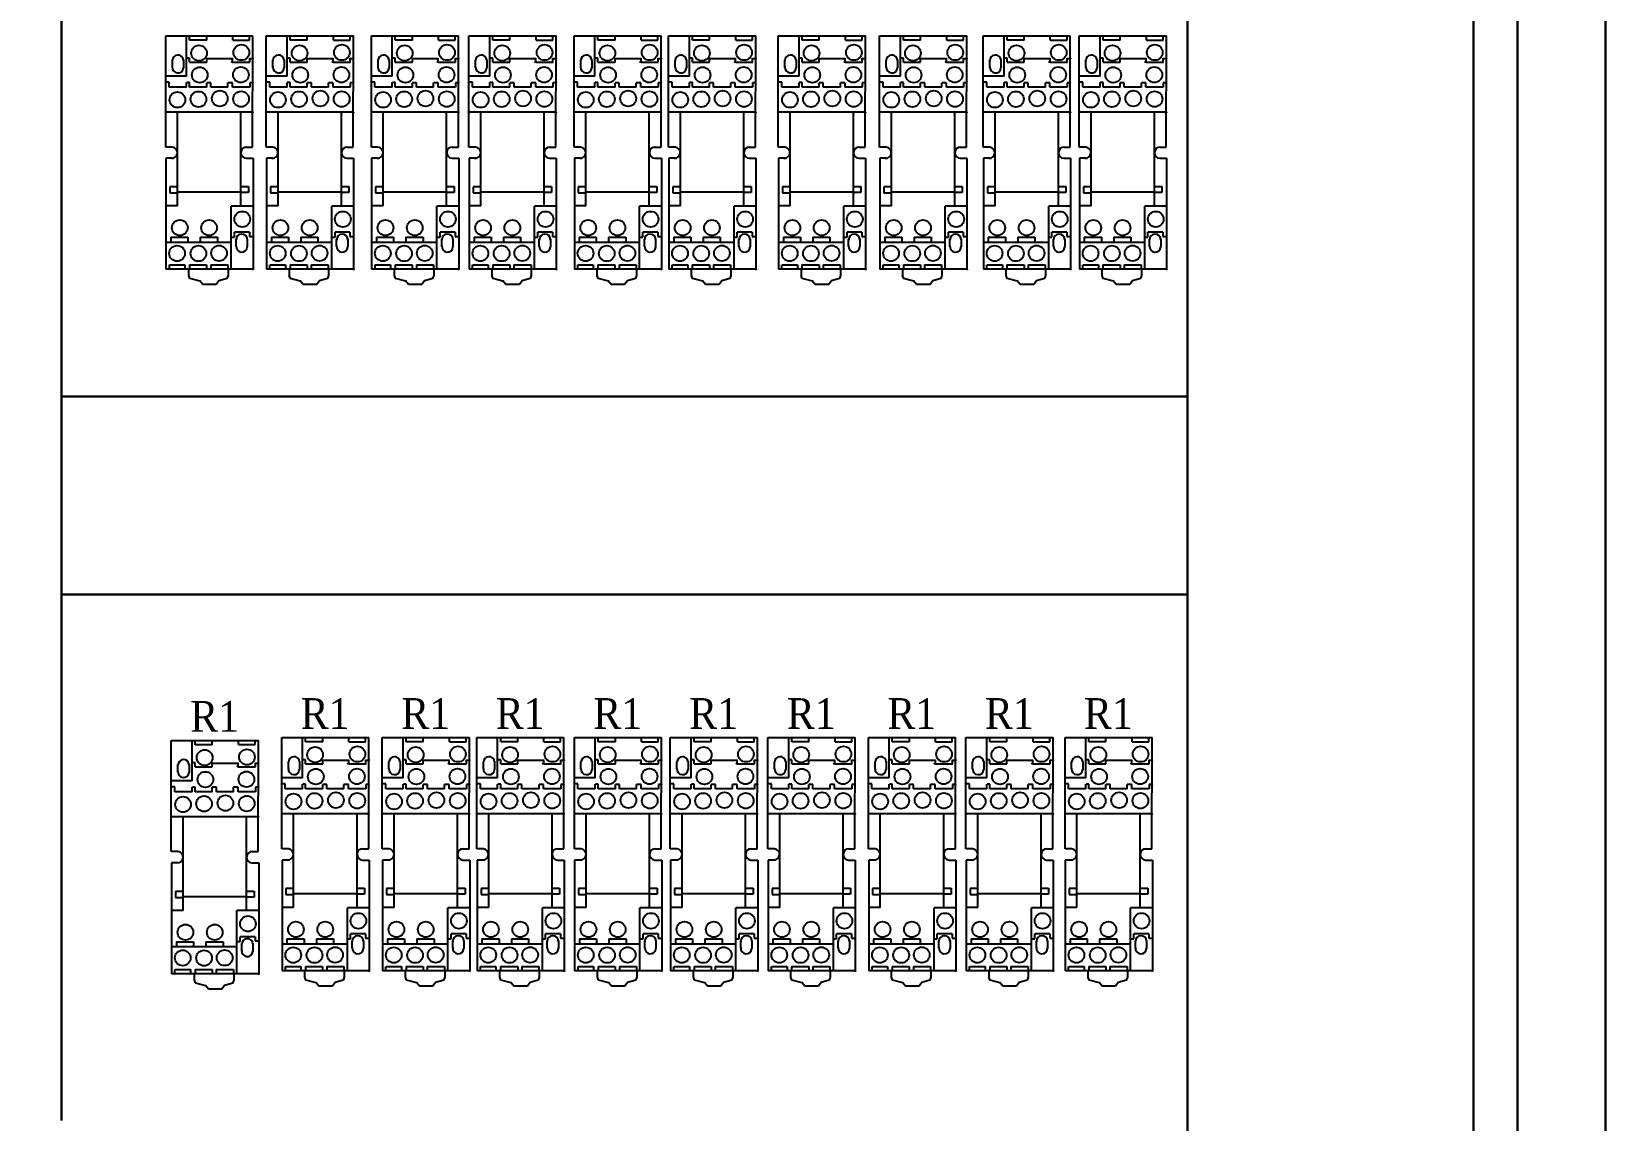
# Model space of a CAD drawing. Header units: inches. Extents: x 187 to 137830, y 99 to 66837.
# Drawn here: x 3722.4 to 4080.1, y 27365.4 to 27612.9 of the extents above; entities that cross this region are included whole.
import ezdxf

# ---------------------------------------------------------------- set-up
doc = ezdxf.new("R2010")
doc.units = ezdxf.units.IN
doc.header["$MEASUREMENT"] = 0
doc.layers.add('mang', color=4, linetype='Continuous')
doc.layers.add('NETCHINH', color=7, linetype='Continuous', lineweight=30)
doc.styles.add('HOATBF.shx', font='', dxfattribs={"width": 0.9})
doc.styles.get('HOATBF.shx').set_extended_font_data('.VnAvant')

# ---------------------------------------------------------------- blocks, each defined once
blk = doc.blocks.new('rxze2m114_2dview_face1')
at = {"color": 3}
for p, q in [((-0.1, 46.27), (29.57, 46.27)), ((-0.1, 8.38), (-0.1, 46.27)), ((7, 32.54), (7, 46.27)), ((8.03, 44.77), (8.03, 46.29)), ((13.85, 44.77), (8.03, 44.77)), ((13.85, 44.77), (13.85, 46.27)), ((22.76, 44.82), (22.76, 46.27)), ((22.76, 44.82), (28.44, 44.82)), ((28.44, 44.82), (28.44, 46.27)), ((29.5, 8.38), (29.57, 46.27)), ((2.16, 35.49), (2.16, 38.03)), ((5.97, 38.1), (5.97, 35.35)), ((8.03, 38.64), (7, 38.64)), ((8.03, 37.31), (8.03, 38.64)), ((13.85, 37.31), (13.85, 38.64)), ((13.85, 38.56), (22.69, 38.56)), ((22.69, 37.31), (22.69, 38.64)), ((28.51, 37.31), (28.51, 38.64)), ((28.51, 38.56), (29.54, 38.56)), ((7, 32.54), (-0.1, 32.54)), ((8.03, 37.31), (13.85, 37.31)), ((22.69, 37.31), (28.58, 37.31)), ((1.11, 30.45), (-0.07, 30.45)), ((1.11, 28.76), (1.11, 30.45)), ((7, 28.76), (1.11, 28.76)), ((7, 28.76), (7, 30.38)), ((8.03, 30.38), (7.07, 30.38)), ((8.03, 28.76), (8.03, 30.38)), ((13.85, 28.76), (8.03, 28.76)), ((13.85, 28.76), (13.85, 30.31)), ((15.25, 30.31), (13.85, 30.31)), ((15.25, 28.76), (15.25, 30.31)), ((21.07, 28.76), (15.25, 28.76)), ((21.07, 28.76), (21.07, 30.31)), ((22.62, 30.31), (21.07, 30.31)), ((22.63, 28.77), (22.63, 30.3)), ((28.51, 28.77), (22.63, 28.77)), ((28.51, 30.3), (28.51, 28.77)), ((29.48, 30.3), (28.51, 30.3)), ((29.51, 20.25), (-0.08, 20.25)), ((3.94, -11.65), (3.94, 20.25)), ((25.51, -11.68), (25.51, 20.25)), ((1.86, 8.38), (-0.1, 8.38)), ((27.32, 8.38), (29.5, 8.38)), ((2.13, 4.55), (0, 4.55)), ((0, 4.55), (0, -33.22)), ((27.39, 4.55), (29.63, 4.55)), ((29.63, 4.55), (29.63, -33.22)), ((1.33, -5.15), (1.33, -7.2)), ((3.99, -5.15), (1.33, -5.15)), ((25.45, -5.08), (28.05, -5.08)), ((28.05, -5.08), (28.05, -7.06)), ((1.33, -7.2), (3.99, -7.2)), ((3.94, -6.84), (25.51, -6.84)), ((28.05, -7.06), (25.45, -7.06)), ((3.94, -11.65), (0, -11.65)), ((29.67, -11.68), (22.23, -11.68)), ((22.23, -33.22), (22.23, -11.68)), ((23.31, -22.25), (23.31, -20.58)), ((28.4, -20.58), (23.31, -20.58)), ((28.4, -20.58), (28.4, -22.03)), ((22.23, -24.06), (0, -24.06)), ((1.65, -22.33), (1.65, -24.06)), ((1.65, -22.33), (7.47, -22.33)), ((7.47, -22.33), (7.47, -24.02)), ((11.67, -22.33), (11.67, -24.06)), ((11.67, -22.33), (17.49, -22.33)), ((17.49, -22.33), (17.49, -24.06)), ((22.28, -22.25), (23.31, -22.25)), ((23.86, -25.48), (23.86, -22.94)), ((27.67, -22.87), (27.67, -25.62)), ((28.4, -22.03), (29.58, -22.03)), ((1.14, -33.23), (1.14, -31.7)), ((1.21, -31.7), (6.43, -31.7)), ((6.43, -31.7), (6.43, -33.23)), ((7.99, -31.69), (13.81, -31.69)), ((7.99, -31.69), (7.99, -33.31)), ((13.81, -31.69), (13.81, -33.17)), ((15.21, -31.69), (21.03, -31.69)), ((15.21, -31.69), (15.21, -33.31)), ((21.03, -31.69), (21.03, -33.22)), ((29.63, -33.22), (0, -33.22)), ((7.63, -35.37), (7.99, -36.32)), ((7.66, -33.31), (7.66, -35.44)), ((7.99, -36.29), (11.48, -37.19)), ((12.51, -38.39), (11.48, -37.19)), ((18.04, -37.14), (17.12, -38.39)), ((20.79, -36.34), (18.04, -37.14)), ((21.12, -35.37), (20.76, -36.34)), ((21.12, -33.3), (21.12, -35.37)), ((17.12, -38.39), (12.51, -38.39))]:
    blk.add_line(p, q, dxfattribs=at)
for centre, radius in [((11.25, 40.38), 2.67), ((25.64, 40.59), 2.67), ((29.54, 38.56), 0.0896), ((11.49, 32.93), 2.67), ((22.48, 37.38), 0.0896), ((25.48, 33.01), 2.67), ((3.89, 24.47), 2.67), ((11.06, 24.69), 2.67), ((18.32, 24.92), 2.67), ((25.57, 24.74), 2.67), ((29.48, 30.3), 0.0896), ((29.51, 20.25), 0.0896), ((25.97, -16.17), 2.67), ((4.71, -19.08), 2.67), ((14.68, -19.08), 2.67), ((3.8, -27.8), 2.67), ((11.04, -27.84), 2.67), ((18.06, -27.76), 2.67), ((29.63, -33.22), 0.0896), ((29.63, -33.22), 0.0896)]:
    blk.add_circle(centre, radius, dxfattribs=at)
for points in [[(3.95, 39.72), (2.94, 39.66), (2.16, 38.83), (2.15, 37.82)], [(5.98, 37.94), (5.91, 38.99), (5, 39.79), (3.95, 39.72)], [(5.97, 35.36), (5.98, 35.41), (5.98, 35.46), (5.98, 35.51)], [(1.82, 4.56), (2.88, 4.48), (3.81, 5.26), (3.9, 6.32)], [(2.15, 8.39), (2.07, 8.4), (1.99, 8.4), (1.9, 8.4)], [(3.9, 6.32), (3.99, 7.37), (3.21, 8.3), (2.15, 8.39)], [(25.53, 6.56), (25.48, 5.5), (26.29, 4.6), (27.35, 4.55)], [(27.54, 8.38), (26.48, 8.44), (25.58, 7.62), (25.53, 6.56)], [(27.35, 4.55), (27.44, 4.54), (27.52, 4.54), (27.61, 4.55)], [(25.65, -21.25), (24.65, -21.31), (23.87, -22.14), (23.86, -23.15)], [(27.69, -23.03), (27.62, -21.98), (26.71, -21.18), (25.65, -21.25)], [(23.86, -25.28), (23.77, -26.33), (24.55, -27.26), (25.6, -27.36)], [(25.6, -27.36), (26.66, -27.45), (27.59, -26.67), (27.68, -25.61)], [(27.68, -25.61), (27.68, -25.56), (27.69, -25.51), (27.69, -25.46)]]:
    blk.add_open_spline(points, degree=3, dxfattribs=at)
blk.add_open_spline([(2.15, 35.69), (2.06, 34.64), (2.84, 33.71), (3.9, 33.61), (4.95, 33.52), (5.88, 34.3), (5.97, 35.36)], degree=3, knots=[0, 0, 0, 0, 1, 1, 1, 2, 2, 2, 2], dxfattribs=at)

msp = doc.modelspace()

# ---------------------------------------------------------------- linework, layer by layer
at = {"layer": 'NETCHINH', "color": 5}
for p, q in [((3729.19, 27365.37), (3729.19, 28055.14)), ((3729.19, 27529.94), (3985.09, 27529.94)), ((3729.19, 27484.94), (3985.09, 27484.94))]:
    msp.add_line(p, q, dxfattribs=at)
at = {"layer": 'NETCHINH', "color": 8}
for points in [[(3399.77, 28149.7), (4080.09, 28149.7), (4080.09, 26823.86), (3399.77, 26823.86)], [(3421.77, 28130.27), (4060.09, 28130.27), (4060.09, 26843.86), (3421.77, 26843.86)]]:
    msp.add_lwpolyline(points, close=True, dxfattribs=at)
at = {"layer": 'NETCHINH', "color": 5}
for points in [[(3438.5, 28120.14), (4050.09, 28120.14), (4050.09, 26998.7), (3438.5, 26998.7)], [(3503.5, 28055.14), (3985.09, 28055.14), (3985.09, 27063.7), (3503.5, 27063.7)]]:
    msp.add_lwpolyline(points, close=True, dxfattribs=at)

# ---------------------------------------------------------------- block references
at = {"layer": 'mang', "color": 0, "lineweight": -3, "xscale": 0.6676787124336354, "yscale": 0.6676787124336354, "zscale": 0.6676787124336354}
for p in [(3752.95, 27581.05), (3775.8, 27581.05), (3799.69, 27581.05), (3821.86, 27581.05), (3845.75, 27581.05), (3867.22, 27581.05), (3892.15, 27581.05), (3915.18, 27581.05), (3938.72, 27581.05), (3960.54, 27581.05), (3754.23, 27420.89), (3779.33, 27421.55), (3802.18, 27421.55), (3823.65, 27421.55), (3845.82, 27421.55), (3867.63, 27421.55), (3889.79, 27421.55), (3912.65, 27421.55), (3934.81, 27421.55), (3957.32, 27421.55)]:
    msp.add_blockref('rxze2m114_2dview_face1', p, dxfattribs=at)

# ---------------------------------------------------------------- texts
at = {"layer": 'mang', "color": 0, "char_height": 7, "width": 21.3239, "attachment_point": 1, "style": 'HOATBF.shx'}
for insert in [(3783.57, 27461.39), (3806.43, 27461.39), (3827.9, 27461.39), (3850.06, 27461.39), (3871.87, 27461.39), (3894.04, 27461.39), (3916.89, 27461.39), (3939.05, 27461.39), (3961.56, 27461.39), (3758.47, 27460.73)]:
    msp.add_mtext('{\\fTimes New Roman|b0|i0|c0|p18;\\C1;R1}', dxfattribs=dict(at, insert=insert))

doc.saveas('drawing.dxf')
